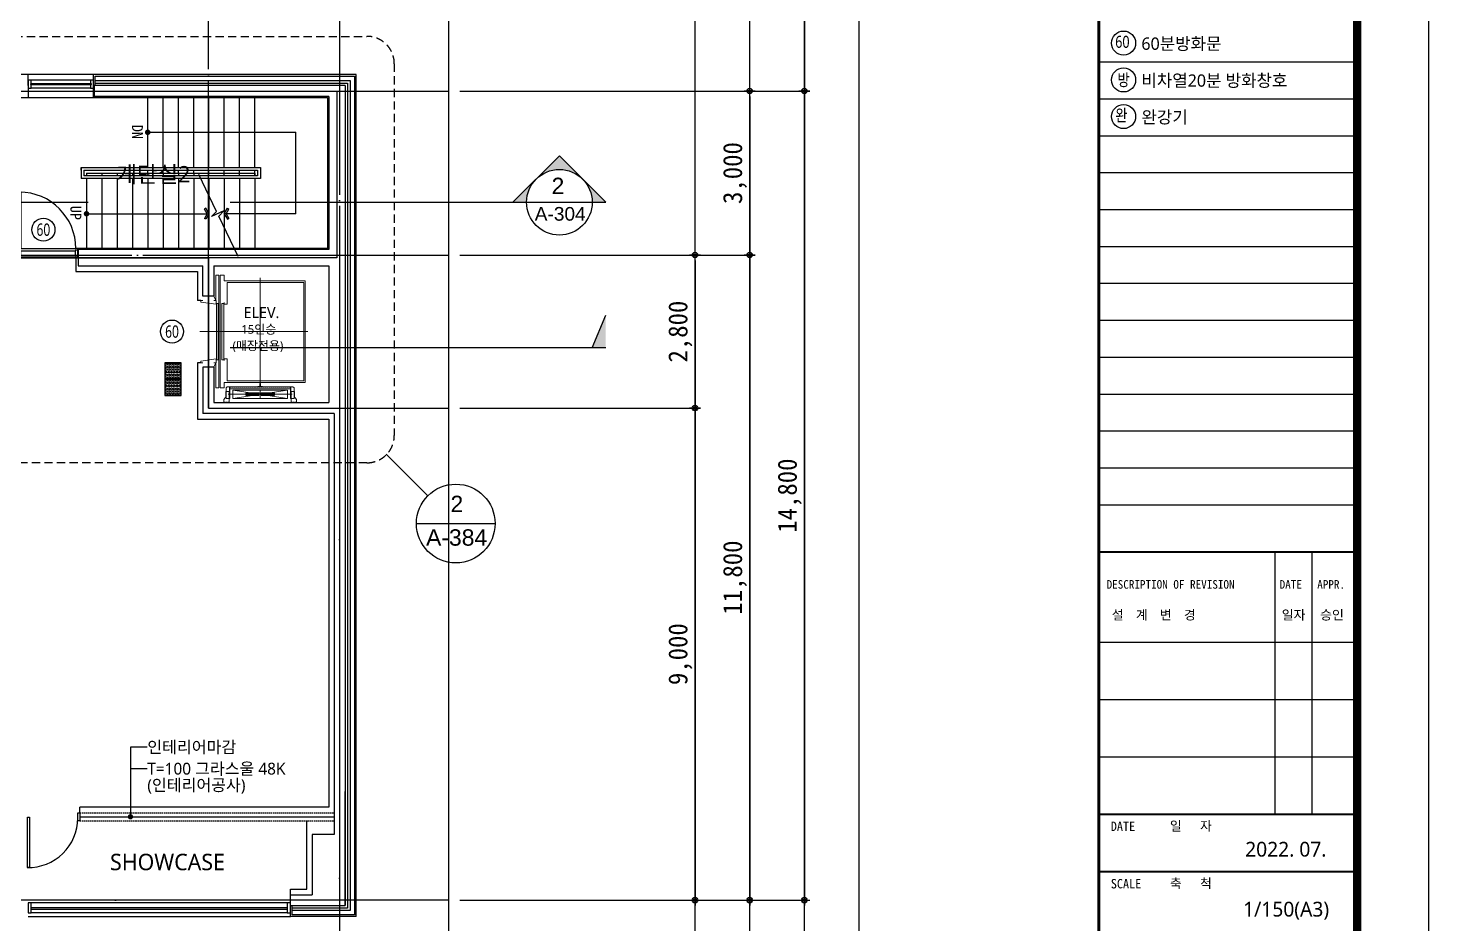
# Model space of a CAD drawing. Header units: millimetres. Extents: x 126000 to 189000, y 0 to 44550.
# Drawn here: x 163375 to 189000, y 11373 to 27762 of the extents above; entities that cross this region are included whole.
import ezdxf
from ezdxf.enums import TextEntityAlignment as Align

# ---------------------------------------------------------------- set-up
doc = ezdxf.new("R2010")
doc.units = ezdxf.units.MM
doc.header["$LTSCALE"] = 100
for name, pattern in [('CEN', [62, 60, -1, 0, -1]), ('CENTER', [66, 60, -2, 2, -2]), ('CENTER2', [1.125, 0.75, -0.125, 0.125, -0.125]), ('DOT', [6.35, 0, -6.35]), ('HID', [2.3, 1.5, -0.8]), ('HIDDEN', [0.375, 0.25, -0.125])]:
    doc.linetypes.add(name, pattern=pattern)
for name, color, linetype in [('00', 7, 'Continuous'), ('A-MARK', 3, 'Continuous'), ('AA-DWXM-DOOR', 4, 'Continuous'), ('CEN', 1, 'CEN'), ('COL', 2, 'Continuous'), ('DIM', 7, 'Continuous'), ('ETC', 6, 'Continuous'), ('FIN', 5, 'Continuous'), ('FOR', 4, 'Continuous'), ('fur', 6, 'Continuous'), ('insul', 8, 'Continuous'), ('L1', 8, 'Continuous'), ('SYM', 7, 'Continuous'), ('TEX', 3, 'Continuous'), ('TEXT', 3, 'Continuous'), ('W1', 3, 'Continuous'), ('WID', 4, 'Continuous'), ('WIN', 4, 'Continuous'), ('방화문', 7, 'Continuous'), ('부분확대', 7, 'Continuous'), ('장애인', 8, 'Continuous')]:
    doc.layers.add(name, color=color, linetype=linetype)
for name, color, linetype, lineweight in [('LAD-CEN', 1, 'CENTER2', 9), ('LAD-OUTLINE', 7, 'Continuous', 20), ('LAD-REFERENCE', 7, 'Continuous', 5), ('LAD-THINLINE', 7, 'Continuous', 9)]:
    doc.layers.add(name, color=color, linetype=linetype, lineweight=lineweight)
doc.layers.add('면적선', color=44, linetype='Continuous', plot=False)
doc.styles.get("Standard").update_dxf_attribs({"font": 'Arial.ttf'})
doc.styles.add('돋움', font='')
doc.styles.add('돋음체', font='')
doc.styles.add('맑은고딕', font='')
doc.styles.add('울릉도L', font='')
doc.styles.get('돋움').set_extended_font_data('DotumChe')
doc.styles.get('돋음체').set_extended_font_data('DotumChe')
doc.styles.get('맑은고딕').set_extended_font_data('Malgun Gothic')
doc.styles.get('울릉도L').set_extended_font_data('Malgun Gothic')
doc.linetypes.add('BATTING', pattern='A,0.00254,-2.54,[134,ltypeshp.shx,S=2.54,R=0,X=-2.54,Y=0],-5.08,[134,ltypeshp.shx,S=2.54,R=180,X=2.54,Y=0],-2.54', length=10.16254)
doc.dimstyles.new('ISO-25', dxfattribs={"dimtxt": 2.5, "dimasz": 2.5, "dimexe": 1.25, "dimexo": 0.625, "dimtad": 1, "dimtxsty": 'Standard', "dimcen": 2.5, "dimadec": 0, "dimazin": 0, "dimtfac": 1, "dimtmove": 0, "dimatfit": 3, "dimfxl": 1, "dimarcsym": 0})

# ---------------------------------------------------------------- blocks, each defined once
blk = doc.blocks.new('Z_DOT')
at = {"layer": 'DIM', "color": 7}
for p, q in [((-1, 0), (1, 0)), ((0, -1), (0, 1))]:
    blk.add_line(p, q, dxfattribs=at)
for radius in [0.5, 0.25]:
    blk.add_circle((0, 0), radius, dxfattribs=at)
blk = doc.blocks.new('*D32')
at = {"layer": 'Defpoints', "color": 0, "transparency": 16777216}
for p in [(171075, 23609), (171075, 11809), (176575, 11809)]:
    blk.add_point(p, dxfattribs=at)
at = {"layer": 'DIM', "color": 6, "lineweight": -2, "transparency": 16777216}
for p, q in [((171275, 23609), (176575, 23609)), ((176575, 23509), (176575, 11909)), ((171275, 11809), (176575, 11809))]:
    blk.add_line(p, q, dxfattribs=at)
at = {"layer": 'DIM', "color": 6, "lineweight": -2, "transparency": 16777216, "xscale": 100, "yscale": 100, "zscale": 100}
for p, rotation in [((176575, 23609), 90), ((176575, 11809), 270)]:
    blk.add_blockref('Z_DOT', p, dxfattribs=dict(at, rotation=rotation))
at = {"layer": 'DIM', "color": 0, "transparency": 16777216, "insert": (176307, 17709), "char_height": 350, "attachment_point": 5, "rotation": 90, "style": '돋움'}
blk.add_mtext('11,800', dxfattribs=at)
blk = doc.blocks.new('*D33')
at = {"layer": 'Defpoints', "color": 0, "transparency": 16777216}
for p in [(171075, 26609), (171075, 11809), (177575, 11809)]:
    blk.add_point(p, dxfattribs=at)
at = {"layer": 'DIM', "color": 6, "lineweight": -2, "transparency": 16777216}
for p, q in [((171275, 26609), (177575, 26609)), ((177575, 26509), (177575, 11909)), ((171275, 11809), (177575, 11809))]:
    blk.add_line(p, q, dxfattribs=at)
at = {"layer": 'DIM', "color": 6, "lineweight": -2, "transparency": 16777216, "xscale": 100, "yscale": 100, "zscale": 100}
for p, rotation in [((177575, 26609), 90), ((177575, 11809), 270)]:
    blk.add_blockref('Z_DOT', p, dxfattribs=dict(at, rotation=rotation))
at = {"layer": 'DIM', "color": 0, "transparency": 16777216, "insert": (177307, 19209), "char_height": 350, "attachment_point": 5, "rotation": 90, "style": '돋움'}
blk.add_mtext('14,800', dxfattribs=at)
blk = doc.blocks.new('*D34')
at = {"layer": 'Defpoints', "color": 0, "transparency": 16777216}
for p in [(171075, 26609), (171075, 23609), (176575, 23609)]:
    blk.add_point(p, dxfattribs=at)
at = {"layer": 'DIM', "color": 6, "lineweight": -2, "transparency": 16777216}
for p, q in [((171275, 26609), (176575, 26609)), ((176575, 26509), (176575, 23709)), ((171275, 23609), (176575, 23609))]:
    blk.add_line(p, q, dxfattribs=at)
at = {"layer": 'DIM', "color": 6, "lineweight": -2, "transparency": 16777216, "xscale": 100, "yscale": 100, "zscale": 100}
for p, rotation in [((176575, 26609), 90), ((176575, 23609), 270)]:
    blk.add_blockref('Z_DOT', p, dxfattribs=dict(at, rotation=rotation))
at = {"layer": 'DIM', "color": 0, "transparency": 16777216, "insert": (176307, 25109), "char_height": 350, "attachment_point": 5, "rotation": 90, "style": '돋움'}
blk.add_mtext('3,000', dxfattribs=at)
blk = doc.blocks.new('*D40')
at = {"layer": 'Defpoints', "color": 0, "transparency": 16777216}
for p in [(171075, 20809), (171075, 11809), (175575, 11809)]:
    blk.add_point(p, dxfattribs=at)
at = {"layer": 'DIM', "color": 6, "lineweight": -2, "transparency": 16777216}
for p, q in [((171275, 20809), (175575, 20809)), ((175575, 20709), (175575, 11909)), ((171275, 11809), (175575, 11809))]:
    blk.add_line(p, q, dxfattribs=at)
at = {"layer": 'DIM', "color": 6, "lineweight": -2, "transparency": 16777216, "xscale": 100, "yscale": 100, "zscale": 100}
for p, rotation in [((175575, 20809), 90), ((175575, 11809), 270)]:
    blk.add_blockref('Z_DOT', p, dxfattribs=dict(at, rotation=rotation))
at = {"layer": 'DIM', "color": 0, "transparency": 16777216, "insert": (175307, 16309), "char_height": 350, "attachment_point": 5, "rotation": 90, "style": '돋움'}
blk.add_mtext('9,000', dxfattribs=at)
blk = doc.blocks.new('*D41')
at = {"layer": 'Defpoints', "color": 0, "transparency": 16777216}
for p in [(171075, 23609), (171075, 20809), (175575, 20809)]:
    blk.add_point(p, dxfattribs=at)
at = {"layer": 'DIM', "color": 6, "lineweight": -2, "transparency": 16777216}
for p, q in [((171275, 23609), (175575, 23609)), ((175575, 23509), (175575, 20909)), ((171275, 20809), (175575, 20809))]:
    blk.add_line(p, q, dxfattribs=at)
at = {"layer": 'DIM', "color": 6, "lineweight": -2, "transparency": 16777216, "xscale": 100, "yscale": 100, "zscale": 100}
for p, rotation in [((175575, 23609), 90), ((175575, 20809), 270)]:
    blk.add_blockref('Z_DOT', p, dxfattribs=dict(at, rotation=rotation))
at = {"layer": 'DIM', "color": 0, "transparency": 16777216, "insert": (175307, 22209), "char_height": 350, "attachment_point": 5, "rotation": 90, "style": '돋움'}
blk.add_mtext('2,800', dxfattribs=at)
blk = doc.blocks.new('*D42')
at = {"layer": 'Defpoints', "color": 0, "transparency": 16777216}
for p in [(171075, 34909), (171075, 26609), (177575, 26609)]:
    blk.add_point(p, dxfattribs=at)
at = {"layer": 'DIM', "color": 6, "lineweight": -2, "transparency": 16777216}
for p, q in [((171275, 34909), (177575, 34909)), ((177575, 34809), (177575, 26709)), ((171275, 26609), (177575, 26609))]:
    blk.add_line(p, q, dxfattribs=at)
at = {"layer": 'DIM', "color": 6, "lineweight": -2, "transparency": 16777216, "xscale": 100, "yscale": 100, "zscale": 100}
for p, rotation in [((177575, 34909), 90), ((177575, 26609), 270)]:
    blk.add_blockref('Z_DOT', p, dxfattribs=dict(at, rotation=rotation))
at = {"layer": 'DIM', "color": 0, "transparency": 16777216, "insert": (177307, 30759), "char_height": 350, "attachment_point": 5, "rotation": 90, "style": '돋움'}
blk.add_mtext('8,300', dxfattribs=at)
blk = doc.blocks.new('*U14')
at = {"layer": 'LAD-OUTLINE'}
blk.add_line((0, 0), (80, 35), dxfattribs=at)
blk.add_lwpolyline([(80, 0), (80, 39), (150, 39), (110, -237), (80, -237), (80, -200)], dxfattribs=at)
blk = doc.blocks.new('*U15')
at = {"layer": 'LAD-OUTLINE'}
blk.add_line((0, 0), (-80, 35), dxfattribs=at)
blk.add_lwpolyline([(-80, 0), (-80, 39), (-150, 39), (-110, -237), (-80, -237), (-80, -200)], dxfattribs=at)
blk = doc.blocks.new('*U13')
at = {"layer": 'LAD-CEN', "ltscale": 200}
for p, q in [((0, 875), (0, -1100)), ((-1009, 0), (980, 0))]:
    blk.add_line(p, q, dxfattribs=at)
at = {"layer": 'LAD-OUTLINE'}
for points in [[(-1032, -730), (-1032, -660), (-930, -660), (-930, 825), (930, 825), (930, -660), (1032, -660), (1032, -730), (-1032, -730)], [(-900, -600), (-900, 800), (900, 800), (900, -600)], [(-570, -810), (-1032, -810), (-1032, -755), (1032, -755), (1032, -810), (570, -810)], [(-900, -600), (-500, -600), (-500, -660), (-530, -660)], [(-515, -665), (515, -665), (515, -700), (-515, -700), (-515, -665)], [(-515, -765), (515, -765), (515, -800), (-515, -800), (-515, -765)], [(900, -600), (500, -600), (500, -660), (530, -660)]]:
    blk.add_lwpolyline(points, dxfattribs=at)
blk = doc.blocks.new('LAD-RAIL-13K')
at = {"layer": 'LAD-THINLINE', "linetype": 'Continuous'}
for p, q in [((-40.801031, -53.720832), (-8.448969, -51.279167)), ((-4.75, -47.290511), (-4.75, -35.2)), ((4.75, -35.2), (4.75, -47.290511)), ((8.448969, -51.279167), (40.801031, -53.720832))]:
    blk.add_line(p, q, dxfattribs=at)
for points in [[(-7.95, -32), (-8, -32), (-8, -1), (-7, 0), (7, 0), (8, -1), (8, -32), (7.95, -32)], [(44.5, -57.709489), (44.5, -62), (-44.5, -62), (-44.5, -57.709489)]]:
    blk.add_lwpolyline(points, dxfattribs=at)
for centre, radius, start, end in [((-40.5, -57.709489), 4, 94.3160279995, 180), ((-8.75, -47.290511), 4, 274.3160279995, 0), ((-7.95, -35.2), 3.2, 0, 90), ((7.95, -35.2), 3.2, 90, 180), ((8.75, -47.290511), 4, 180, 265.6839720005), ((40.5, -57.709489), 4, 0, 85.6839720005)]:
    blk.add_arc(centre, radius, start, end, dxfattribs=at)
blk = doc.blocks.new('*U10')
at = {"layer": 'LAD-CEN', "ltscale": 10}
for p, q in [((-293, 636), (-277, 636)), ((-293, 601), (-277, 601)), ((-293, -601), (-277, -601)), ((-293, -636), (-277, -636))]:
    blk.add_line(p, q, dxfattribs=at)
at = {"layer": 'LAD-REFERENCE'}
for p, q in [((-211, 562), (0, 562)), ((-37, 556), (-37, -556)), ((0, 601), (0, -601)), ((-211, -562), (0, -562))]:
    blk.add_line(p, q, dxfattribs=at)
for points in [[(-83, 621), (-83, 621), (-88, 629), (-180, 629, -0.188811), (-194, 634), (-201, 641), (-228, 666), (-288, 666), (-288, 566), (-213, 566), (-83, 566)], [(-83, -621), (-83, -621), (-88, -629), (-180, -629, 0.188811), (-194, -634), (-201, -641), (-228, -666), (-288, -666), (-288, -566), (-213, -566), (-83, -566)]]:
    blk.add_lwpolyline(points, format="xyb", close=True, dxfattribs=at)
for points in [[(0, 556), (-211, 556), (-211, 621), (-20, 621), (0, 601)], [(0, -556), (-211, -556), (-211, -621), (-20, -621), (0, -601)]]:
    blk.add_lwpolyline(points, dxfattribs=at)
at = {"layer": 'LAD-THINLINE', "color": 2, "linetype": 'HIDDEN'}
for p, q in [((-282, 566), (-282, 666)), ((-6, -556), (-6, 556)), ((-282, -566), (-282, -666))]:
    blk.add_line(p, q, dxfattribs=at)
blk = doc.blocks.new('*U11')
at = {"layer": 'LAD-CEN', "linetype": 'CENTER'}
for p, q in [((0, 586), (0, -586)), ((75, 0), (-75, 0))]:
    blk.add_line(p, q, dxfattribs=at)
at = {"layer": 'LAD-THINLINE', "color": 5}
for p, q in [((-75, -500), (75, 500)), ((75, -500), (-75, 500)), ((-25, 262), (-25, 17)), ((-25, 262), (-22, 262)), ((-25, 262), (-22, 262)), ((-25, 262), (-22, 262)), ((-25, 262), (-22, 262)), ((-22, 262), (-22, 17)), ((-22, 262), (-21, 259)), ((-22, 262), (-21, 259)), ((-15, 260), (-12, 260)), ((-15, 260), (-12, 260)), ((-15, 260), (-15, 20)), ((-15, 260), (-9, 260)), ((-15, 260), (-9, 260)), ((-9, 260), (-9, 20)), ((-3, 260), (-3, 20)), ((3, 260), (-3, 260)), ((3, 260), (-3, 260)), ((3, 260), (0, 260)), ((3, 260), (0, 260)), ((3, 260), (3, 20)), ((15, 260), (9, 260)), ((9, 260), (9, 20)), ((9, 260), (9, 20)), ((15, 260), (12, 260)), ((15, 260), (15, 20)), ((25, 262), (21, 262)), ((25, 262), (21, 262)), ((21, 262), (21, 17)), ((21, 262), (21, 259)), ((25, 262), (21, 262)), ((25, 262), (21, 262)), ((21, 262), (21, 259)), ((25, 262), (25, 17)), ((-25, 17), (-22, 17)), ((-25, 17), (-22, 17)), ((-22, 17), (-21, 21)), ((-15, 20), (-9, 20)), ((-15, 20), (-9, 20)), ((3, 20), (-3, 20)), ((15, 20), (9, 20)), ((21, 17), (21, 21)), ((25, 17), (21, 17)), ((25, 17), (21, 17)), ((-25, -263), (-25, -18)), ((-25, -18), (-22, -18)), ((-25, -18), (-22, -18)), ((-22, -263), (-22, -18)), ((-22, -18), (-21, -21)), ((-15, -21), (-9, -21)), ((-15, -21), (-9, -21)), ((-15, -261), (-15, -21)), ((-9, -261), (-9, -21)), ((-3, -261), (-3, -21)), ((3, -21), (-3, -21)), ((3, -261), (3, -21)), ((15, -21), (9, -21)), ((9, -261), (9, -21)), ((9, -261), (9, -21)), ((15, -261), (15, -21)), ((21, -263), (21, -18)), ((25, -18), (21, -18)), ((25, -18), (21, -18)), ((21, -18), (21, -21)), ((25, -263), (25, -18)), ((-25, -263), (-22, -263)), ((-25, -263), (-22, -263)), ((-25, -263), (-22, -263)), ((-25, -263), (-22, -263)), ((-22, -263), (-21, -260)), ((-22, -263), (-21, -260)), ((-15, -261), (-12, -261)), ((-15, -261), (-12, -261)), ((-15, -261), (-9, -261)), ((-15, -261), (-9, -261)), ((3, -261), (-3, -261)), ((3, -261), (-3, -261)), ((3, -261), (0, -261)), ((3, -261), (0, -261)), ((15, -261), (9, -261)), ((15, -261), (12, -261)), ((21, -263), (21, -260)), ((21, -263), (21, -260)), ((25, -263), (21, -263)), ((25, -263), (21, -263)), ((25, -263), (21, -263)), ((25, -263), (21, -263))]:
    blk.add_line(p, q, dxfattribs=at)
at = {"layer": 'LAD-THINLINE'}
blk.add_lwpolyline([(-75, -500), (75, -500), (75, 500), (-75, 500)], close=True, dxfattribs=at)
at = {"layer": 'LAD-THINLINE', "color": 5}
for centre, start, end in [((-18, 260), 190.2367, 0), ((-18, 260), 190.2367, 0), ((-6, 260), 180, 0), ((-6, 260), 180, 0), ((6, 260), 180, 0), ((6, 260), 180, 0), ((18, 260), 180, 349.7633), ((18, 260), 180, 349.7633), ((-18, 20), 0, 169.7633), ((-6, 20), 0, 180), ((6, 20), 0, 180), ((18, 20), 10.2367, 180), ((-18, -21), 190.2367, 0), ((-6, -21), 180, 0), ((6, -21), 180, 0), ((18, -21), 180, 349.7633), ((-18, -261), 0, 169.7633), ((-18, -261), 0, 169.7633), ((-6, -261), 0, 180), ((-6, -261), 0, 180), ((6, -261), 0, 180), ((6, -261), 0, 180), ((18, -261), 10.2367, 180), ((18, -261), 10.2367, 180)]:
    blk.add_arc(centre, 3, start, end, dxfattribs=at)
blk = doc.blocks.new('1')
for name, p in [('*U11', (2386334, -4381467)), ('*U14', (2386831, -4382312)), ('*U15', (2388131, -4382312))]:
    blk.add_blockref(name, p)
at = {"rotation": 270}
blk.add_blockref('LAD-RAIL-13K', (2386531, -4381467), dxfattribs=at)
at = {"layer": 'L1'}
for name, p in [('*U10', (2386469, -4381467)), ('*U13', (2387481, -4381467))]:
    blk.add_blockref(name, p, dxfattribs=at)
blk = doc.blocks.new('새로운 블럭$0$arrow1')
for p, q in [((0, 0), (0.29, 0.5)), ((0, 0), (0.29, -0.5)), ((0.16, 0), (0.41, 0.43)), ((0.16, 0), (0.41, -0.43)), ((0.29, 0.5), (0.41, 0.43)), ((0.29, -0.5), (0.41, -0.43))]:
    blk.add_line(p, q)
blk = doc.blocks.new('*U50')
at = {"layer": 'AA-DWXM-DOOR', "color": 8}
for p, q in [((35, 120), (1065, 120)), ((35, 75), (1065, 75))]:
    blk.add_line(p, q, dxfattribs=at)
at = {"layer": 'AA-DWXM-DOOR'}
for points in [[(65, 120), (65, 1150), (35, 1150), (35, 120)], [(0, -30), (0, 120), (35, 120), (35, 75), (50, 75), (50, 15), (35, -30), (35, -30)], [(1100, -30), (1100, 120), (1065, 120), (1065, 75), (1050, 75), (1050, 15), (1065, -30), (1065, -30)]]:
    blk.add_lwpolyline(points, close=True, dxfattribs=at)
at = {"layer": 'AA-DWXM-DOOR', "color": 16}
blk.add_arc((35, 120), 1030, 0, 90, dxfattribs=at)
at = {"layer": 'Defpoints', "linetype": 'DOT'}
for p, q in [((-10, 110), (-10, -20)), ((1110, 110), (1110, -20))]:
    blk.add_line(p, q, dxfattribs=at)
blk = doc.blocks.new('A$C0DB842BB')
at = {"layer": 'FOR', "color": 9}
for p, q in [((56963, 27142), (61688, 27142)), ((56963, 26467), (61688, 26467)), ((56963, 25792), (61688, 25792)), ((56963, 25117), (61688, 25117)), ((56963, 24442), (61688, 24442)), ((56963, 23767), (61688, 23767)), ((56963, 23092), (61688, 23092)), ((56963, 22417), (61688, 22417)), ((56963, 21742), (61688, 21742)), ((56963, 21067), (61688, 21067)), ((56963, 20392), (61688, 20392)), ((56963, 19717), (61688, 19717)), ((56963, 19042), (61688, 19042)), ((60188, 13378), (60188, 18178)), ((60863, 13378), (60863, 18178))]:
    blk.add_line(p, q, dxfattribs=at)
at = {"layer": 'FOR', "color": 1}
blk.add_lwpolyline([(63000, 0), (63000, 44550), (0, 44550), (0, 0)], close=True, dxfattribs=at)
at = {"layer": 'FOR', "color": 7, "const_width": 150}
blk.add_lwpolyline([(61688, 43250), (2187, 43250), (2187, 1750), (61688, 1750)], close=True, dxfattribs=at)
at = {"layer": 'FOR', "color": 7}
for points, const_width in [([(56963, 1750), (56963, 43250)], 56.2), ([(56963, 18178), (61688, 18178)], 37.5), ([(56963, 13378), (61688, 13378)], 37.5), ([(56963, 12328), (61688, 12328)], 37.5)]:
    blk.add_lwpolyline(points, dxfattribs=dict(at, const_width=const_width))
at = {"layer": 'FOR', "color": 9}
for points in [[(56963, 16528), (61688, 16528)], [(56963, 15478), (61688, 15478)], [(56963, 14428), (61688, 14428)]]:
    blk.add_lwpolyline(points, dxfattribs=at)
at = {"style": '돋음체'}
for s, p in [('설  계  변  경', (57198, 16941)), ('일자', (60307, 16941)), ('승인', (61010, 16941)), ('일   자', (58261, 13080)), ('축   척', (58261, 12030))]:
    blk.add_text(s, height=172.5, dxfattribs=at).set_placement(p)
at = {"layer": 'DIM', "color": 3, "style": '맑은고딕'}
blk.add_text('2022. 07.', height=270, dxfattribs=at).set_placement((59638, 12606))
at = {"layer": 'FOR', "color": 7, "linetype": 'Continuous', "style": '돋음체'}
for s, p in [('DESCRIPTION OF REVISION', (57103, 17506)), ('DATE', (60268, 17506)), ('APPR.', (60956, 17506))]:
    blk.add_text(s, height=157.5, dxfattribs=at).set_placement(p)
at = {"layer": 'FOR', "color": 7, "linetype": 'Continuous', "style": '돋음체', "width": 1}
for s, p in [('DATE', (57180, 13074)), ('SCALE', (57180, 12024))]:
    blk.add_text(s, height=172.5, dxfattribs=at).set_placement(p)
blk = doc.blocks.new('A$C1434219D')
at = {"layer": '장애인', "color": 6}
blk.add_lwpolyline([(0, 0), (300, 0), (300, 300), (0, 300)], close=True, dxfattribs=at)
at = {"layer": '장애인'}
for centre in [(25, 275), (75, 275), (125, 275), (175, 275), (225, 275), (275, 275), (25, 225), (25, 175), (25, 125), (25, 75), (25, 25), (75, 225), (75, 175), (75, 125), (75, 75), (75, 25), (125, 225), (125, 175), (125, 125), (125, 75), (125, 25), (175, 225), (175, 175), (175, 125), (175, 75), (175, 25), (225, 225), (225, 175), (225, 125), (225, 75), (225, 25), (275, 225), (275, 175), (275, 125), (275, 75), (275, 25)]:
    blk.add_circle(centre, 17.5, dxfattribs=at)

msp = doc.modelspace()

# ---------------------------------------------------------------- hatches: boundary and pattern name
at = {"layer": 'A-MARK'}
for points in [[(173518.3, 24999.1), (173094.1, 25423.4), (172669.8, 24999.1, -0.4142136)], [(172669.8, 24999.1), (172245.5, 24574.9), (172494.1, 24574.9, -0.1989124)], [(173518.3, 24999.1, -0.1989124), (173694.1, 24574.9), (173942.6, 24574.9)], [(173942.6, 22509.1), (173942.6, 21909.1), (173692.6, 21909.1)]]:
    msp.add_hatch(color=256, dxfattribs=at).paths.add_polyline_path(points)

# ---------------------------------------------------------------- linework, layer by layer
at = {"layer": '00', "const_width": 50}
for points in [[(165565.2, 25829.1, 1), (165565.2, 25879.1, 1)], [(164445.2, 24339.1, 1), (164445.2, 24389.1, 1)]]:
    msp.add_lwpolyline(points, format="xyb", close=True, dxfattribs=at)
at = {"layer": '00'}
msp.add_lwpolyline([(167220.9, 23582.2), (166865.9, 24318.5), (166959.4, 24415.4), (166731.4, 24312.8), (166822.9, 24407.7), (166497.7, 25082.2)], dxfattribs=at)
at = {"layer": 'A-MARK'}
for p, q in [((160204.9, 24574.9), (164475.2, 24574.9)), ((167075.2, 24574.9), (173942.6, 24574.9)), ((173692.6, 21909.1), (173942.6, 22509.1)), ((173942.6, 21909.1), (167075.2, 21909.1))]:
    msp.add_line(p, q, dxfattribs=at)
msp.add_lwpolyline([(173942.6, 24574.9), (173094.1, 25423.4), (172245.5, 24574.9)], dxfattribs=at)
msp.add_circle((173094.1, 24574.9), 600, dxfattribs=at)
at = {"layer": 'AA-DWXM-DOOR', "color": 8}
msp.add_line((163220.2, 23579.1), (164250.2, 23579.1), dxfattribs=at)
at = {"layer": 'CEN'}
for p, q in [((166675.2, 20809.1), (166675.2, 36909.1)), ((169075.2, 36909.1), (169075.2, 7809.1)), ((162475.2, 26609.1), (171075.2, 26609.1)), ((146875.2, 23609.1), (171075.2, 23609.1)), ((166675.2, 20809.1), (171075.2, 20809.1)), ((171075.2, 11809.1), (140075.2, 11809.1))]:
    msp.add_line(p, q, dxfattribs=at)
at = {"layer": 'COL'}
for p, q in [((169175.2, 26709.1), (164585.2, 26709.1)), ((164585.2, 26709.1), (164585.2, 26509.1)), ((169175.2, 26709.1), (169175.2, 11709.1)), ((168875.2, 26509.1), (164585.2, 26509.1)), ((168875.2, 26509.1), (168875.2, 23709.1)), ((168875.2, 23709.1), (164295.2, 23709.1)), ((164295.2, 23709.1), (164295.2, 23409.1)), ((164295.2, 23409.1), (166575.2, 23409.1)), ((166575.2, 22859.1), (166575.2, 23409.1)), ((166775.2, 23409.1), (168875.2, 23409.1)), ((166775.2, 23409.1), (166775.2, 22859.1)), ((168875.2, 23409.1), (168875.2, 20909.1)), ((166775.2, 22859.1), (166575.2, 22859.1)), ((166775.2, 21559.1), (166575.2, 21559.1)), ((166575.2, 21559.1), (166575.2, 20709.1)), ((166775.2, 21559.1), (166775.2, 20909.1)), ((166775.2, 20909.1), (168875.2, 20909.1)), ((168975.2, 20709.1), (166575.2, 20709.1)), ((166575.2, 20709.1), (166575.2, 20709.1)), ((166575.2, 20709.1), (166575.2, 20709.1)), ((168975.2, 20709.1), (168975.2, 13009.1)), ((169175.2, 11709.1), (169175.2, 13799.1)), ((168975.2, 13009.1), (168575.2, 13009.1)), ((168575.2, 13009.1), (168575.2, 11909.1)), ((168175.2, 11709.1), (168175.2, 11909.1)), ((168175.2, 11909.1), (168575.2, 11909.1)), ((168175.2, 11709.1), (169175.2, 11709.1))]:
    msp.add_line(p, q, dxfattribs=at)
at = {"layer": 'Defpoints', "color": 26}
for points in [[(178575.2, 41409.1), (132575.2, 41409.1), (132575.2, 3309.1), (178575.2, 3309.1)], [(177575.2, 40409.1), (133575.2, 40409.1), (133575.2, 4309.1), (177575.2, 4309.1)], [(176575.2, 39409.1), (134575.2, 39409.1), (134575.2, 5309.1), (176575.2, 5309.1)], [(175575.2, 38409.1), (135575.2, 38409.1), (135575.2, 6309.1), (175575.2, 6309.1)], [(171075.2, 36909.1), (140075.2, 36909.1), (140075.2, 7809.1), (171075.2, 7809.1)]]:
    msp.add_lwpolyline(points, close=True, dxfattribs=at)
at = {"layer": 'ETC'}
for p, q in [((165557.4, 14609.2), (165248.9, 14609.2)), ((165248.9, 14609.2), (165248.9, 13334.1)), ((165557.4, 14214.2), (165248.9, 14214.2))]:
    msp.add_line(p, q, dxfattribs=at)
at = {"layer": 'FIN', "linetype": 'Continuous'}
for p, q in [((163375.2, 26709.1), (163375.2, 26909.1)), ((164575.2, 26709.1), (164575.2, 26909.1))]:
    msp.add_line(p, q, dxfattribs=at)
at = {"layer": 'FIN'}
for p, q in [((163385.2, 26489.1), (163385.2, 26659.1)), ((164565.2, 26659.1), (164565.2, 26489.1)), ((162595.2, 26489.1), (163385.2, 26489.1)), ((164565.2, 26489.1), (168855.2, 26489.1)), ((168855.2, 26489.1), (168855.2, 23729.1)), ((168855.2, 23729.1), (164285.2, 23729.1))]:
    msp.add_line(p, q, dxfattribs=at)
at = {"layer": 'FIN', "linetype": 'Continuous', "ltscale": 5}
for p, q in [((164605.2, 26709.1), (164605.2, 26879.1)), ((164605.2, 26879.1), (169345.2, 26879.1)), ((169345.2, 26879.1), (169345.2, 11539.1)), ((164250.2, 23579.1), (164250.2, 23309.1)), ((164250.2, 23309.1), (166475.2, 23309.1)), ((166475.2, 23309.1), (166475.2, 22779.1)), ((166538.2, 22779.1), (166475.2, 22779.1)), ((166475.2, 21639.1), (166475.2, 20609.1)), ((166538.2, 21639.1), (166475.2, 21639.1)), ((166475.2, 20609.1), (168875.2, 20609.1)), ((168875.2, 20609.1), (168875.2, 13509.1)), ((168875.2, 13509.1), (164325.2, 13509.1)), ((164325.2, 13409.1), (164325.2, 13509.1)), ((168475.2, 12009.1), (168475.2, 13259.1)), ((168175.2, 12009.1), (168475.2, 12009.1)), ((168175.2, 11909.1), (168175.2, 12009.1)), ((168175.2, 11509.1), (168175.2, 11709.1)), ((168205.2, 11539.1), (168205.2, 11709.1)), ((169345.2, 11539.1), (168205.2, 11539.1)), ((163375.2, 11509.1), (168175.2, 11509.1)), ((169375.2, 11509.1), (168175.2, 11509.1))]:
    msp.add_line(p, q, dxfattribs=at)
at = {"layer": 'FIN', "color": 4, "linetype": 'HIDDEN'}
for p, q in [((164325.2, 13409.1), (168975.2, 13409.1)), ((164325.2, 13259.1), (168975.2, 13259.1))]:
    msp.add_line(p, q, dxfattribs=at)
at = {"layer": 'FIN', "linetype": 'Continuous', "ltscale": 5}
msp.add_lwpolyline([(169375.2, 11509.1), (169375.2, 26909.1), (162175.2, 26909.1)], dxfattribs=at)
at = {"layer": 'FIN'}
msp.add_lwpolyline([(163385.2, 26489.1), (164565.2, 26489.1)], dxfattribs=at)
at = {"layer": 'fur', "color": 6}
for p, q in [((165565.2, 25854.1), (168275.2, 25854.1)), ((168275.2, 24364.1), (168275.2, 25854.1)), ((164445.2, 24364.1), (166685.2, 24364.1)), ((168275.2, 24364.1), (166965.2, 24364.1))]:
    msp.add_line(p, q, dxfattribs=at)
at = {"layer": 'insul'}
for p, q in [((164605.2, 26799.1), (169265.2, 26799.1)), ((169265.2, 26799.1), (169265.2, 11619.1)), ((169265.2, 11619.1), (168205.2, 11619.1))]:
    msp.add_line(p, q, dxfattribs=at)
at = {"layer": 'insul', "linetype": 'BATTING', "ltscale": 0.04}
for p, q in [((164605.2, 26754.1), (169220.2, 26754.1)), ((169220.2, 26754.1), (169220.2, 11664.1)), ((169220.2, 11664.1), (168205.2, 11664.1))]:
    msp.add_line(p, q, dxfattribs=at)
at = {"layer": 'insul', "linetype": 'BATTING', "ltscale": 0.05}
msp.add_line((164325.2, 13334.1), (168975.2, 13334.1), dxfattribs=at)
at = {"layer": 'L1'}
for p, q in [((165565.2, 25209.1), (165565.2, 26489.1)), ((165845.2, 25209.1), (165845.2, 26489.1)), ((166125.2, 25209.1), (166125.2, 26489.1)), ((166405.2, 25209.1), (166405.2, 26489.1)), ((166685.2, 25209.1), (166685.2, 26489.1)), ((166965.2, 25209.1), (166965.2, 26489.1)), ((167245.2, 25209.1), (167245.2, 26489.1)), ((167525.2, 25209.1), (167525.2, 26489.1)), ((164345.2, 25209.1), (167625.2, 25209.1)), ((164345.2, 25159.1), (164345.2, 25209.1)), ((164345.2, 25209.1), (164345.2, 25009.1)), ((164395.2, 25159.1), (167575.2, 25159.1)), ((164395.2, 25159.1), (164395.2, 25059.1)), ((165565.2, 25109.1), (165565.2, 25159.1)), ((165845.2, 25109.1), (165845.2, 25159.1)), ((166125.2, 25109.1), (166125.2, 25159.1)), ((166405.2, 25109.1), (166405.2, 25159.1)), ((166685.2, 25109.1), (166685.2, 25159.1)), ((166965.2, 25109.1), (166965.2, 25159.1)), ((167245.2, 25109.1), (167245.2, 25159.1)), ((167525.2, 25109.1), (167525.2, 25159.1)), ((167525.2, 25109.1), (167525.2, 25159.1)), ((167575.2, 25159.1), (167575.2, 25059.1)), ((167625.2, 25209.1), (167625.2, 25009.1)), ((167625.2, 25009.1), (164345.2, 25009.1)), ((167575.2, 25059.1), (164395.2, 25059.1)), ((164445.2, 25109.1), (167525.2, 25109.1)), ((164445.2, 25109.1), (164445.2, 25059.1)), ((164445.2, 25009.1), (164445.2, 23729.1)), ((164445.2, 25009.1), (164445.2, 23729.1)), ((164725.2, 25109.1), (164725.2, 25059.1)), ((164725.2, 25009.1), (164725.2, 23729.1)), ((165005.2, 25109.1), (165005.2, 25059.1)), ((165005.2, 25009.1), (165005.2, 23729.1)), ((165285.2, 25109.1), (165285.2, 25059.1)), ((165285.2, 25009.1), (165285.2, 23729.1)), ((165565.2, 25109.1), (165565.2, 25059.1)), ((165565.2, 25009.1), (165565.2, 23729.1)), ((165845.2, 25109.1), (165845.2, 25059.1)), ((165845.2, 25009.1), (165845.2, 23729.1)), ((166125.2, 25109.1), (166125.2, 25059.1)), ((166125.2, 25009.1), (166125.2, 23729.1)), ((166405.2, 25109.1), (166405.2, 25059.1)), ((166405.2, 25009.1), (166405.2, 23729.1)), ((166685.2, 25059.1), (166685.2, 25109.1)), ((166685.2, 25009.1), (166685.2, 23729.1)), ((166965.2, 25059.1), (166965.2, 25109.1)), ((166965.2, 25009.1), (166965.2, 23729.1)), ((167245.2, 25059.1), (167245.2, 25109.1)), ((167245.2, 25009.1), (167245.2, 23729.1)), ((167525.2, 25109.1), (167525.2, 25059.1)), ((167525.2, 25059.1), (167525.2, 25109.1)), ((167525.2, 25009.1), (167525.2, 23729.1))]:
    msp.add_line(p, q, dxfattribs=at)
at = {"layer": 'SYM', "const_width": 48.2}
msp.add_lwpolyline([(165224.8, 13334.1, -1), (165273, 13334.1, -1)], format="xyb", close=True, dxfattribs=at)
at = {"layer": 'W1', "color": 7, "linetype": 'Continuous', "ltscale": 0.2}
msp.add_line((164325.2, 13409.1), (164325.2, 13259.1), dxfattribs=at)
at = {"layer": 'WID', "color": 6, "linetype": 'Continuous', "ltscale": 0.2}
msp.add_line((164515.2, 26809.1), (163435.2, 26809.1), dxfattribs=at)
msp.add_line((164515.2, 26809.1), (163435.2, 26809.1), dxfattribs=at)
at = {"layer": 'WID', "color": 6}
for p, q in [((164515.2, 26659.1), (163435.2, 26659.1)), ((164515.2, 26659.1), (163435.2, 26659.1)), ((168115.2, 11759.1), (163435.2, 11759.1)), ((168115.2, 11579.1), (163435.2, 11579.1))]:
    msp.add_line(p, q, dxfattribs=at)
at = {"layer": 'WID'}
for points in [[(163375.2, 26659.1), (163435.2, 26659.1), (163435.2, 26809.1), (163375.2, 26809.1)], [(164537.2, 26740.1), (163423.2, 26740.1), (163423.2, 26728.1), (164537.2, 26728.1)], [(164515.2, 26659.1), (164575.2, 26659.1), (164575.2, 26809.1), (164515.2, 26809.1)], [(164515.2, 26659.1), (164575.2, 26659.1), (164575.2, 26809.1), (164515.2, 26809.1)], [(163435.2, 11579.1), (163435.2, 11759.1), (163375.2, 11759.1), (163375.2, 11579.1)], [(168175.2, 11579.1), (168175.2, 11759.1), (168115.2, 11759.1), (168115.2, 11579.1)]]:
    msp.add_lwpolyline(points, close=True, dxfattribs=at)
for points in [[(168115.2, 11666.1), (163435.2, 11666.1)], [(163435.2, 11642.1), (168115.2, 11642.1)]]:
    msp.add_lwpolyline(points, dxfattribs=at)
at = {"layer": 'WIN', "linetype": 'Continuous'}
msp.add_lwpolyline([(163365.2, 13326.6), (163400.2, 13326.6), (163400.2, 12406.6), (163365.2, 12406.6)], close=True, dxfattribs=at)
at = {"layer": 'WIN'}
msp.add_lwpolyline([(164285.2, 13409.1), (164325.2, 13409.1), (164325.2, 13259.1), (164285.2, 13259.1)], close=True, dxfattribs=at)
at = {"layer": 'WIN', "color": 16, "linetype": 'Continuous'}
msp.add_arc((163382.7, 13309.1), 902.5, 268.6849, 0, dxfattribs=at)
at = {"layer": '면적선'}
for points in [[(162475.2, 26609.1), (169025.2, 26609.1), (169025.2, 23559.1), (162475.2, 23559.1)], [(142075.2, 17759.1), (149875.2, 17759.1), (149875.2, 23609.1), (162475.2, 23609.1), (162475.2, 23559.1), (166675.2, 23559.1), (166675.2, 20809.1), (169075.2, 20809.1), (169075.2, 11809.1), (149875.2, 11809.1), (149875.2, 12409.1), (142075.2, 12409.1)]]:
    msp.add_lwpolyline(points, close=True, dxfattribs=at)
at = {"layer": '방화문'}
for centre, radius in [((183414.2, 27486.5), 220), ((183414.2, 26811.6), 220), ((183414.2, 26142.3), 220), ((163656.5, 24073.2), 210.8), ((166009.1, 22209.1), 210.8)]:
    msp.add_circle(centre, radius, dxfattribs=at)
at = {"layer": '부분확대'}
for p, q in [((169928.8, 19967.6), (170689.4, 19206.9)), ((170478.6, 18697.8), (171918.6, 18697.8))]:
    msp.add_line(p, q, dxfattribs=at)
at = {"layer": '부분확대', "linetype": 'HID'}
msp.add_lwpolyline([(161475.2, 27109.1, -0.4142136), (161975.2, 27609.1), (169575.2, 27609.1, -0.4142136), (170075.2, 27109.1), (170075.2, 20309.1, -0.4142136), (169575.2, 19809.1), (161975.2, 19809.1, -0.4142136), (161475.2, 20309.1)], format="xyb", close=True, dxfattribs=at)
at = {"layer": '부분확대'}
msp.add_circle((171198.6, 18697.8), 720, dxfattribs=at)

# ---------------------------------------------------------------- block references
at = {"xscale": -1, "rotation": 270}
msp.add_blockref('1', (4549087.6, -2365271.5), dxfattribs=at)
at = {"layer": '00', "yscale": 200, "zscale": 200}
for p, xscale in [((166685.2, 24364.1), -200), ((166965.2, 24364.1), 200)]:
    msp.add_blockref('새로운 블럭$0$arrow1', p, dxfattribs=dict(at, xscale=xscale))
at = {"layer": 'AA-DWXM-DOOR'}
msp.add_blockref('*U50', (163185.2, 23609.1), dxfattribs=at)
at = {"layer": 'TEXT'}
msp.add_blockref('A$C0DB842BB', (126000, 0), dxfattribs=at)
at = {"layer": '장애인', "ltscale": 5}
for p in [(165875.2, 21339.1), (165875.2, 21039.1)]:
    msp.add_blockref('A$C1434219D', p, dxfattribs=at)

# ---------------------------------------------------------------- texts
at = {"layer": 'A-MARK'}
for s, height, p in [('2', 300, (173068.1, 24874.1)), ('A-304', 250, (173109.3, 24362.7))]:
    msp.add_text(s, height=height, dxfattribs=at).set_placement(p, align=Align.MIDDLE_CENTER)
at = {"layer": 'TEX', "color": 7, "style": '맑은고딕'}
for s, height, p in [('60분방화문', 225, (183740.1, 27475.8)), ('비차열20분 방화창호', 225, (183740.1, 26800.9)), ('완강기', 225, (183740.1, 26131.6)), ('인테리어마감', 216, (165557.4, 14609.2)), ('T=100 그라스울 48K', 216, (165557.4, 14214.2)), ('(인테리어공사)', 216, (165557.4, 13914.2))]:
    msp.add_text(s, height=height, dxfattribs=at).set_placement(p, align=Align.MIDDLE_LEFT)
for s, height, p in [('ELEV.', 200, (167319.7, 22456.7)), ('15인승', 160, (167275.3, 22169.9)), ('(매장전용)', 160, (167116.7, 21869.9))]:
    msp.add_text(s, height=height, dxfattribs=at).set_placement(p)
at = {"layer": 'TEXT', "color": 7, "style": '돋움'}
for s, p in [('DN', (165276.6, 25990.4)), ('UP', (164151, 24510.1))]:
    msp.add_text(s, height=200, rotation=270, dxfattribs=at).set_placement(p)
at = {"layer": 'TEXT', "color": 7, "style": '맑은고딕'}
for s, p in [('계단실2', (164990.9, 25237.4)), ('SHOWCASE', (164875.7, 12657))]:
    msp.add_text(s, height=300, dxfattribs=at).set_placement(p, align=Align.TOP_LEFT)
at = {"layer": 'TEXT', "color": 3, "style": '맑은고딕'}
msp.add_text('1/150(A3)', height=270, dxfattribs=at).set_placement((187173.6, 11509.7), align=Align.RIGHT)
at = {"layer": '방화문', "style": '울릉도L', "width": 0.8}
for s, p in [('60', (183261.3, 27333.3)), (' 완', (183204.1, 25989))]:
    msp.add_text(s, height=220, dxfattribs=at).set_placement(p, align=Align.BOTTOM_LEFT)
at = {"layer": '방화문', "style": '울릉도L'}
for s, height, width, p in [('방', 220, 0.8, (183414.2, 26811.6)), ('60', 225, 0.75, (163656.5, 24073.2)), ('60', 225, 0.75, (166009.1, 22209.1))]:
    msp.add_text(s, height=height, dxfattribs=dict(at, width=width)).set_placement(p, align=Align.MIDDLE_CENTER)
at = {"layer": '부분확대'}
for s, p in [('2', (171219.3, 19056.9)), ('A-384', (171214.8, 18443.2))]:
    msp.add_text(s, height=300, dxfattribs=at).set_placement(p, align=Align.MIDDLE_CENTER)

# ---------------------------------------------------------------- dimensions: what is measured, and where the dimension line sits
at = {"layer": 'DIM'}
for base, p1, p2, picture, middle in [((177575.2, 26609.1), (171075.2, 34909.1), (171075.2, 26609.1), '*D42', (177306.9, 30759.1)), ((177575.2, 11809.1), (171075.2, 26609.1), (171075.2, 11809.1), '*D33', (177306.9, 19209.1)), ((176575.2, 23609.1), (171075.2, 26609.1), (171075.2, 23609.1), '*D34', (176306.9, 25109.1)), ((176575.2, 11809.1), (171075.2, 23609.1), (171075.2, 11809.1), '*D32', (176306.9, 17709.1)), ((175575.2, 20809.1), (171075.2, 23609.1), (171075.2, 20809.1), '*D41', (175306.9, 22209.1)), ((175575.2, 11809.1), (171075.2, 20809.1), (171075.2, 11809.1), '*D40', (175306.9, 16309.1))]:
    dim = msp.add_linear_dim(base=base, p1=p1, p2=p2, angle=270, dimstyle='ISO-25', override={"dimscale": 100, "dimtxt": 3.5, "dimasz": 1, "dimexe": 0, "dimexo": 2, "dimgap": 0.6, "dimdec": 0, "dimlunit": 6, "dimtxsty": '돋움', "dimblk1": 'Z_DOT', "dimblk2": 'Z_DOT', "dimsah": 1, "dimclrd": 6, "dimclre": 6, "dimtix": 1}, dxfattribs=at)
    dim.commit()
    dim.dimension.update_dxf_attribs({"geometry": picture, "text_midpoint": middle})

doc.saveas('drawing.dxf')
